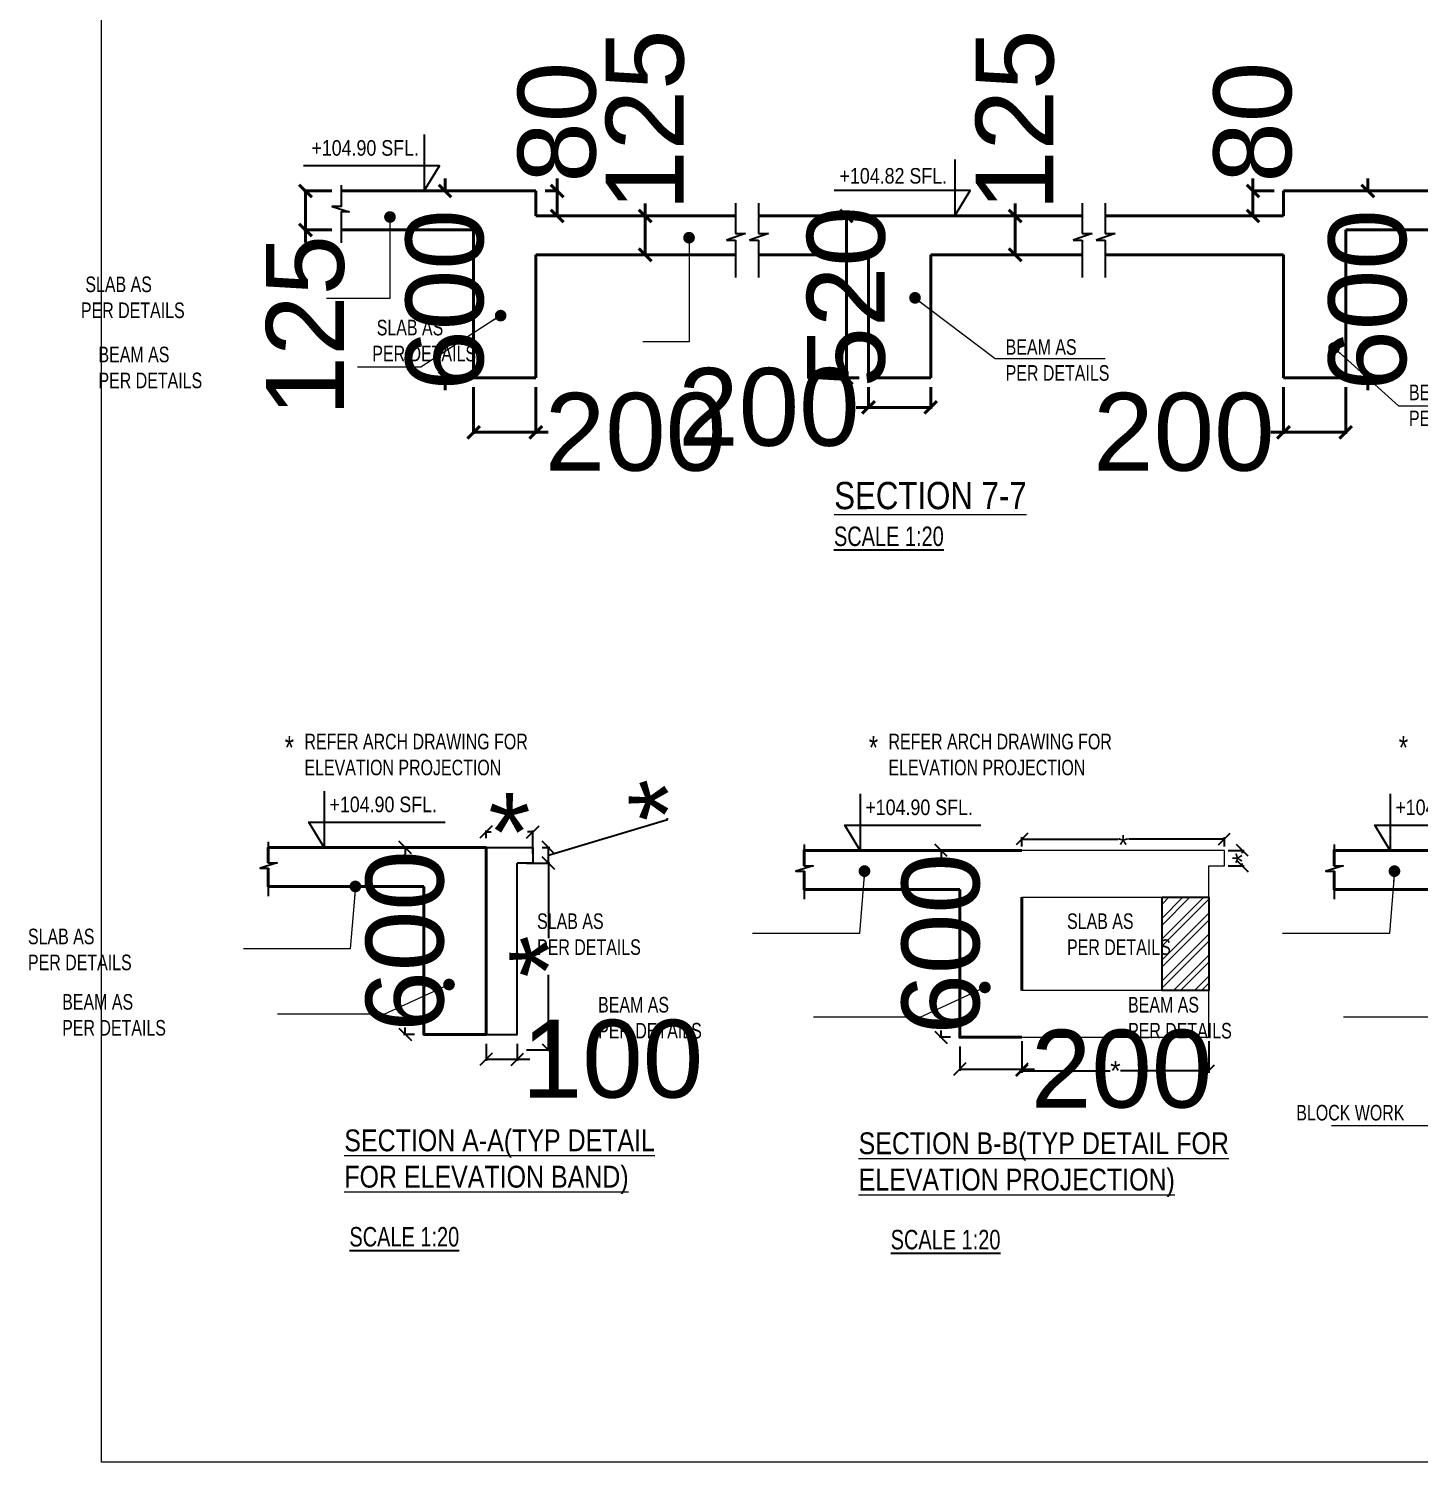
# Model space of a CAD drawing. Header units: millimetres. Extents: x 20 to 37377, y -2 to 80215.
# Drawn here: x 11518 to 15985, y 6772 to 11376 of the extents above; entities that cross this region are included whole.
import ezdxf

# ---------------------------------------------------------------- set-up
doc = ezdxf.new("R2010")
doc.units = ezdxf.units.MM
for name, color, linetype, lineweight in [('A-BOXING PROJECTION', 8, 'Continuous', 9), ('A-CONC-PATT', 253, 'Continuous', 0), ('S - COL', 5, 'Continuous', 40), ('S - DIM', 253, 'Continuous', 13), ('S - SEC CUT', 5, 'Continuous', 13), ('S - SEC CUT TXT', 1, 'Continuous', 13), ('STR-Stair', 1, 'Continuous', 13)]:
    doc.layers.add(name, color=color, linetype=linetype, lineweight=lineweight)
for name, color, linetype in [('BAND DETAILS', 2, 'Continuous'), ('HAT', 8, 'Continuous'), ('S - HATCH', 8, 'Continuous'), ('S - TXT-1', 6, 'Continuous'), ('TEMP', 8, 'Continuous'), ('TEXT', 7, 'Continuous')]:
    doc.layers.add(name, color=color, linetype=linetype)
doc.styles.add('SD', font='ARIALNB.TTF')
doc.styles.add('SED', font='ARIALN.TTF', dxfattribs={"height": 50})
doc.styles.add('SOBHA', font='arial.ttf')
doc.styles.add('sobha.sed', font='swisscl.ttf')
doc.dimstyles.new('S--20', dxfattribs={"dimscale": 20, "dimtxt": 12.5, "dimasz": 2, "dimexe": 0.25, "dimexo": 1.5, "dimgap": 0.1, "dimtad": 0, "dimdec": 0, "dimrnd": 0.0005, "dimzin": 0, "dimdsep": 46, "dimtxsty": 'SOBHA', "dimblk": 'OBLIQUE', "dimcen": 0.09, "dimclrd": 8, "dimclre": 8, "dimclrt": 4, "dimadec": 0, "dimazin": 0, "dimtfac": 1, "dimtdec": 0, "dimtofl": 0, "dimtmove": 0, "dimatfit": 3, "dimfxl": 0.18, "dimtolj": 1, "dimtzin": 0, "dimlwd": -1, "dimlwe": -1, "dimarcsym": 0})
doc.dimstyles.new('S-25', dxfattribs={"dimscale": 25, "dimtxt": 2.5, "dimasz": 1.5, "dimexe": 0.25, "dimexo": 0.5, "dimgap": 0.1, "dimtad": 0, "dimdec": 0, "dimrnd": 0.0005, "dimzin": 0, "dimdsep": 46, "dimtxsty": 'SOBHA', "dimblk": 'OBLIQUE', "dimcen": 0.09, "dimclrd": 8, "dimclre": 8, "dimclrt": 6, "dimadec": 0, "dimazin": 0, "dimtfac": 1, "dimtdec": 0, "dimtofl": 0, "dimtmove": 0, "dimatfit": 3, "dimfxl": 0.18, "dimtolj": 1, "dimtzin": 0, "dimlwd": -1, "dimlwe": -1, "dimarcsym": 0})

# ---------------------------------------------------------------- blocks, each defined once
blk = doc.blocks.new('_Oblique')
at = {"color": 0, "linetype": 'ByBlock', "lineweight": -2}
blk.add_line((-0.5, -0.5), (0.5, 0.5), dxfattribs=at)
blk = doc.blocks.new('*D292')
at = {"layer": 'Defpoints', "color": 0, "transparency": 16777216}
for p in [(15548.4, 10254.8), (15748.4, 10254.8), (15548.4, 10079.8)]:
    blk.add_point(p, dxfattribs=at)
at = {"layer": 'S - COL', "color": 8, "transparency": 16777216}
for p, q in [((15548.4, 10224.8), (15548.4, 10074.8)), ((15748.4, 10224.8), (15748.4, 10074.8)), ((15548.4, 10079.8), (15508.4, 10079.8)), ((15748.4, 10079.8), (15548.4, 10079.8))]:
    blk.add_line(p, q, dxfattribs=at)
at = {"layer": 'S - COL', "color": 8, "transparency": 16777216, "xscale": 40, "yscale": 40, "zscale": 40, "rotation": 180}
blk.add_blockref('_Oblique', (15548.4, 10079.8), dxfattribs=at)
at = {"layer": 'S - COL', "color": 8, "transparency": 16777216, "xscale": 40, "yscale": 40, "zscale": 40}
blk.add_blockref('_Oblique', (15748.4, 10079.8), dxfattribs=at)
at = {"layer": 'S - COL', "color": 4, "transparency": 16777216, "insert": (15228.5, 10079.8), "char_height": 250, "attachment_point": 5, "style": 'SOBHA'}
blk.add_mtext('\\A1;200', dxfattribs=at)
blk = doc.blocks.new('*D294')
at = {"layer": 'Defpoints', "color": 0, "transparency": 16777216}
for p in [(15748.4, 10854.8), (15748.4, 10254.8), (15819.4, 10254.8)]:
    blk.add_point(p, dxfattribs=at)
at = {"layer": 'S - COL', "color": 8, "transparency": 16777216}
for p, q in [((15819.4, 10854.8), (15819.4, 10894.8)), ((15778.4, 10854.8), (15824.4, 10854.8)), ((15778.4, 10254.8), (15824.4, 10254.8)), ((15819.4, 10254.8), (15819.4, 10214.8))]:
    blk.add_line(p, q, dxfattribs=at)
at = {"layer": 'S - COL', "color": 8, "transparency": 16777216, "xscale": 40, "yscale": 40, "zscale": 40}
for p, rotation in [((15819.4, 10854.8), 270), ((15819.4, 10254.8), 90)]:
    blk.add_blockref('_Oblique', p, dxfattribs=dict(at, rotation=rotation))
at = {"layer": 'S - COL', "color": 4, "transparency": 16777216, "insert": (15819.4, 10504.8), "char_height": 250, "attachment_point": 5, "rotation": 90, "style": 'SOBHA'}
blk.add_mtext('\\A1;600', dxfattribs=at)
blk = doc.blocks.new('*D295')
at = {"layer": 'Defpoints', "color": 0, "transparency": 16777216}
for p in [(12947.1, 10254.8), (13147.1, 10254.8), (13147.1, 10079.8)]:
    blk.add_point(p, dxfattribs=at)
at = {"layer": 'S - COL', "color": 8, "transparency": 16777216}
for p, q in [((12947.1, 10224.8), (12947.1, 10074.8)), ((13147.1, 10224.8), (13147.1, 10074.8)), ((12947.1, 10079.8), (13147.1, 10079.8)), ((13147.1, 10079.8), (13187.1, 10079.8))]:
    blk.add_line(p, q, dxfattribs=at)
at = {"layer": 'S - COL', "color": 8, "transparency": 16777216, "xscale": 40, "yscale": 40, "zscale": 40, "rotation": 180}
blk.add_blockref('_Oblique', (12947.1, 10079.8), dxfattribs=at)
at = {"layer": 'S - COL', "color": 8, "transparency": 16777216, "xscale": 40, "yscale": 40, "zscale": 40}
blk.add_blockref('_Oblique', (13147.1, 10079.8), dxfattribs=at)
at = {"layer": 'S - COL', "color": 4, "transparency": 16777216, "insert": (13467, 10079.8), "char_height": 250, "attachment_point": 5, "style": 'SOBHA'}
blk.add_mtext('\\A1;200', dxfattribs=at)
blk = doc.blocks.new('*D296')
at = {"layer": 'Defpoints', "color": 0, "transparency": 16777216}
for p in [(12521.4, 10854.8), (12407.1, 10729.8), (12521.4, 10729.8)]:
    blk.add_point(p, dxfattribs=at)
at = {"layer": 'S - COL', "color": 8, "transparency": 16777216}
for p, q in [((12491.4, 10854.8), (12402.1, 10854.8)), ((12407.1, 10854.8), (12407.1, 10729.8)), ((12491.4, 10729.8), (12402.1, 10729.8)), ((12407.1, 10729.8), (12407.1, 10689.8))]:
    blk.add_line(p, q, dxfattribs=at)
at = {"layer": 'S - COL', "color": 8, "transparency": 16777216, "xscale": 40, "yscale": 40, "zscale": 40}
for p, rotation in [((12407.1, 10854.8), 90), ((12407.1, 10729.8), 270)]:
    blk.add_blockref('_Oblique', p, dxfattribs=dict(at, rotation=rotation))
at = {"layer": 'S - COL', "color": 4, "transparency": 16777216, "insert": (12407.1, 10422.4), "char_height": 250, "attachment_point": 5, "rotation": 90, "style": 'SOBHA'}
blk.add_mtext('\\A1;125', dxfattribs=at)
blk = doc.blocks.new('*D297')
at = {"layer": 'Defpoints', "color": 0, "transparency": 16777216}
for p in [(13147.1, 10854.8), (13215.6, 10854.8), (13147.1, 10774.8)]:
    blk.add_point(p, dxfattribs=at)
at = {"layer": 'S - COL', "color": 8, "transparency": 16777216}
for p, q in [((13215.6, 10854.8), (13215.6, 10894.8)), ((13177.1, 10854.8), (13220.6, 10854.8)), ((13215.6, 10774.8), (13215.6, 10854.8)), ((13177.1, 10774.8), (13220.6, 10774.8))]:
    blk.add_line(p, q, dxfattribs=at)
at = {"layer": 'S - COL', "color": 8, "transparency": 16777216, "xscale": 40, "yscale": 40, "zscale": 40}
for p, rotation in [((13215.6, 10854.8), 90), ((13215.6, 10774.8), 270)]:
    blk.add_blockref('_Oblique', p, dxfattribs=dict(at, rotation=rotation))
at = {"layer": 'S - COL', "color": 4, "transparency": 16777216, "insert": (13215.6, 11075.6), "char_height": 250, "attachment_point": 5, "rotation": 90, "style": 'SOBHA'}
blk.add_mtext('\\A1;80', dxfattribs=at)
blk = doc.blocks.new('*D298')
at = {"layer": 'Defpoints', "color": 0, "transparency": 16777216}
for p in [(12925.6, 10854.8), (12855.3, 10254.8), (12947.1, 10254.8)]:
    blk.add_point(p, dxfattribs=at)
at = {"layer": 'S - COL', "color": 8, "transparency": 16777216}
for p, q in [((12855.3, 10854.8), (12855.3, 10894.8)), ((12895.6, 10854.8), (12850.3, 10854.8)), ((12917.1, 10254.8), (12850.3, 10254.8)), ((12855.3, 10254.8), (12855.3, 10214.8))]:
    blk.add_line(p, q, dxfattribs=at)
at = {"layer": 'S - COL', "color": 8, "transparency": 16777216, "xscale": 40, "yscale": 40, "zscale": 40}
for p, rotation in [((12855.3, 10854.8), 270), ((12855.3, 10254.8), 90)]:
    blk.add_blockref('_Oblique', p, dxfattribs=dict(at, rotation=rotation))
at = {"layer": 'S - COL', "color": 4, "transparency": 16777216, "insert": (12855.3, 10504.8), "char_height": 250, "attachment_point": 5, "rotation": 90, "style": 'SOBHA'}
blk.add_mtext('\\A1;600', dxfattribs=at)
blk = doc.blocks.new('*D299')
at = {"layer": 'Defpoints', "color": 0, "transparency": 16777216}
for p in [(14215.4, 10254.8), (14415.4, 10254.8), (14215.4, 10159.8)]:
    blk.add_point(p, dxfattribs=at)
at = {"layer": 'S - COL', "color": 8, "transparency": 16777216}
for p, q in [((14215.4, 10224.8), (14215.4, 10154.8)), ((14415.4, 10224.8), (14415.4, 10154.8)), ((14215.4, 10159.8), (14175.4, 10159.8)), ((14415.4, 10159.8), (14215.4, 10159.8))]:
    blk.add_line(p, q, dxfattribs=at)
at = {"layer": 'S - COL', "color": 8, "transparency": 16777216, "xscale": 40, "yscale": 40, "zscale": 40, "rotation": 180}
blk.add_blockref('_Oblique', (14215.4, 10159.8), dxfattribs=at)
at = {"layer": 'S - COL', "color": 8, "transparency": 16777216, "xscale": 40, "yscale": 40, "zscale": 40}
blk.add_blockref('_Oblique', (14415.4, 10159.8), dxfattribs=at)
at = {"layer": 'S - COL', "color": 4, "transparency": 16777216, "insert": (13895.5, 10159.8), "char_height": 250, "attachment_point": 5, "style": 'SOBHA'}
blk.add_mtext('\\A1;200', dxfattribs=at)
blk = doc.blocks.new('*D300')
at = {"layer": 'Defpoints', "color": 0, "transparency": 16777216}
for p in [(14215.4, 10774.8), (14144.4, 10254.8), (14215.4, 10254.8)]:
    blk.add_point(p, dxfattribs=at)
at = {"layer": 'S - COL', "color": 8, "transparency": 16777216}
for p, q in [((14185.4, 10774.8), (14139.4, 10774.8)), ((14144.4, 10774.8), (14144.4, 10254.8)), ((14185.4, 10254.8), (14139.4, 10254.8))]:
    blk.add_line(p, q, dxfattribs=at)
at = {"layer": 'S - COL', "color": 8, "transparency": 16777216, "xscale": 40, "yscale": 40, "zscale": 40}
for p, rotation in [((14144.4, 10774.8), 90), ((14144.4, 10254.8), 270)]:
    blk.add_blockref('_Oblique', p, dxfattribs=dict(at, rotation=rotation))
at = {"layer": 'S - COL', "color": 4, "transparency": 16777216, "insert": (14144.4, 10514.8), "char_height": 250, "attachment_point": 5, "rotation": 90, "style": 'SOBHA'}
blk.add_mtext('\\A1;520', dxfattribs=at)
blk = doc.blocks.new('*D301')
at = {"layer": 'Defpoints', "color": 0, "transparency": 16777216}
for p in [(15450.5, 10854.8), (15548.4, 10854.8, -0.2), (15548.4, 10774.8, -0.2)]:
    blk.add_point(p, dxfattribs=at)
at = {"layer": 'S - COL', "color": 8, "transparency": 16777216}
for p, q in [((15450.5, 10854.8), (15450.5, 10894.8)), ((15518.4, 10854.8), (15445.5, 10854.8)), ((15450.5, 10774.8), (15450.5, 10854.8)), ((15518.4, 10774.8), (15445.5, 10774.8))]:
    blk.add_line(p, q, dxfattribs=at)
at = {"layer": 'S - COL', "color": 8, "transparency": 16777216, "xscale": 40, "yscale": 40, "zscale": 40}
for p, rotation in [((15450.5, 10854.8), 90), ((15450.5, 10774.8), 270)]:
    blk.add_blockref('_Oblique', p, dxfattribs=dict(at, rotation=rotation))
at = {"layer": 'S - COL', "color": 4, "transparency": 16777216, "insert": (15450.5, 11075.6), "char_height": 250, "attachment_point": 5, "rotation": 90, "style": 'SOBHA'}
blk.add_mtext('\\A1;80', dxfattribs=at)
blk = doc.blocks.new('*D302')
at = {"layer": 'Defpoints', "color": 0, "transparency": 16777216}
for p in [(14658.7, 10774.8, -0.2), (14686.5, 10774.8), (14658.6, 10649.8, -0.2)]:
    blk.add_point(p, dxfattribs=at)
at = {"layer": 'S - COL', "color": 8, "transparency": 16777216}
for p, q in [((14686.5, 10774.8), (14686.5, 10814.8)), ((14686.5, 10649.8), (14686.5, 10774.8)), ((14688.7, 10774.8), (14691.5, 10774.8)), ((14688.6, 10649.8), (14691.5, 10649.8))]:
    blk.add_line(p, q, dxfattribs=at)
at = {"layer": 'S - COL', "color": 8, "transparency": 16777216, "xscale": 40, "yscale": 40, "zscale": 40}
for p, rotation in [((14686.5, 10774.8), 90), ((14686.5, 10649.8), 270)]:
    blk.add_blockref('_Oblique', p, dxfattribs=dict(at, rotation=rotation))
at = {"layer": 'S - COL', "color": 4, "transparency": 16777216, "insert": (14686.5, 11082.1), "char_height": 250, "attachment_point": 5, "rotation": 90, "style": 'SOBHA'}
blk.add_mtext('\\A1;125', dxfattribs=at)
blk = doc.blocks.new('*D303')
at = {"layer": 'Defpoints', "color": 0, "transparency": 16777216}
for p in [(13470.5, 10774.8, -0.2), (13498.3, 10774.8), (13470.5, 10649.8, -0.2)]:
    blk.add_point(p, dxfattribs=at)
at = {"layer": 'S - COL', "color": 8, "transparency": 16777216}
for p, q in [((13498.3, 10774.8), (13498.3, 10814.8)), ((13498.3, 10649.8), (13498.3, 10774.8)), ((13500.5, 10774.8), (13503.3, 10774.8)), ((13500.5, 10649.8), (13503.3, 10649.8))]:
    blk.add_line(p, q, dxfattribs=at)
at = {"layer": 'S - COL', "color": 8, "transparency": 16777216, "xscale": 40, "yscale": 40, "zscale": 40}
for p, rotation in [((13498.3, 10774.8), 90), ((13498.3, 10649.8), 270)]:
    blk.add_blockref('_Oblique', p, dxfattribs=dict(at, rotation=rotation))
at = {"layer": 'S - COL', "color": 4, "transparency": 16777216, "insert": (13498.3, 11082.1), "char_height": 250, "attachment_point": 5, "rotation": 90, "style": 'SOBHA'}
blk.add_mtext('\\A1;125', dxfattribs=at)
blk = doc.blocks.new('*D396')
at = {"layer": 'BAND DETAILS', "color": 8, "transparency": 16777216}
for p, q in [((14478.6, 8737.1), (14443.6, 8737.1)), ((14448.6, 8737.1), (14448.6, 8715.6)), ((14448.6, 8137.1), (14448.6, 8158.7)), ((14478.6, 8137.1), (14443.6, 8137.1))]:
    blk.add_line(p, q, dxfattribs=at)
at = {"layer": 'Defpoints', "color": 0, "linetype": 'ByBlock', "transparency": 16777216}
for p in [(14448.6, 8737.1), (14508.6, 8737.1), (14508.6, 8137.1)]:
    blk.add_point(p, dxfattribs=at)
at = {"layer": 'BAND DETAILS', "color": 8, "linetype": 'ByBlock', "transparency": 16777216, "xscale": 40, "yscale": 40, "zscale": 40}
for p, rotation in [((14448.6, 8737.1), 90), ((14448.6, 8137.1), 270)]:
    blk.add_blockref('_Oblique', p, dxfattribs=dict(at, rotation=rotation))
at = {"layer": 'BAND DETAILS', "color": 4, "linetype": 'ByBlock', "transparency": 16777216, "insert": (14448.6, 8437.1), "char_height": 250, "attachment_point": 5, "rotation": 90, "style": 'SOBHA'}
blk.add_mtext('\\A1;600', dxfattribs=at)
blk = doc.blocks.new('*D397')
at = {"layer": 'BAND DETAILS', "color": 8, "transparency": 16777216}
for p, q in [((12987.2, 8116.4), (12987.2, 8061.4)), ((13087.2, 8116.4), (13087.2, 8061.4)), ((12987.2, 8066.4), (13087.2, 8066.4)), ((13087.2, 8066.4), (13127.2, 8066.4))]:
    blk.add_line(p, q, dxfattribs=at)
at = {"layer": 'Defpoints', "color": 0, "linetype": 'ByBlock', "transparency": 16777216}
for p in [(12987.2, 8146.4), (13087.2, 8146.4), (13087.2, 8066.4)]:
    blk.add_point(p, dxfattribs=at)
at = {"layer": 'BAND DETAILS', "color": 8, "linetype": 'ByBlock', "transparency": 16777216, "xscale": 40, "yscale": 40, "zscale": 40, "rotation": 180}
blk.add_blockref('_Oblique', (12987.2, 8066.4), dxfattribs=at)
at = {"layer": 'BAND DETAILS', "color": 8, "linetype": 'ByBlock', "transparency": 16777216, "xscale": 40, "yscale": 40, "zscale": 40}
blk.add_blockref('_Oblique', (13087.2, 8066.4), dxfattribs=at)
at = {"layer": 'BAND DETAILS', "color": 4, "linetype": 'ByBlock', "transparency": 16777216, "insert": (13393.2, 8066.4), "char_height": 250, "attachment_point": 5, "style": 'SOBHA'}
blk.add_mtext('\\A1;100', dxfattribs=at)
blk = doc.blocks.new('*D398')
at = {"layer": 'BAND DETAILS', "color": 8, "transparency": 16777216}
for p, q in [((13117.2, 8696.4), (13192.2, 8696.4)), ((13187.2, 8696.4), (13187.2, 8454.8)), ((13187.2, 8096.4), (13187.2, 8338)), ((13117.2, 8096.4), (13192.2, 8096.4))]:
    blk.add_line(p, q, dxfattribs=at)
at = {"layer": 'Defpoints', "color": 0, "linetype": 'ByBlock', "transparency": 16777216}
for p in [(13087.2, 8696.4), (13187.2, 8696.4), (13087.2, 8096.4)]:
    blk.add_point(p, dxfattribs=at)
at = {"layer": 'BAND DETAILS', "color": 8, "linetype": 'ByBlock', "transparency": 16777216, "xscale": 40, "yscale": 40, "zscale": 40}
for p, rotation in [((13187.2, 8696.4), 90), ((13187.2, 8096.4), 270)]:
    blk.add_blockref('_Oblique', p, dxfattribs=dict(at, rotation=rotation))
at = {"layer": 'BAND DETAILS', "color": 4, "linetype": 'ByBlock', "transparency": 16777216, "insert": (13187.2, 8396.4), "char_height": 250, "attachment_point": 5, "rotation": 90, "style": 'SOBHA'}
blk.add_mtext('\\A1;*', dxfattribs=at)
blk = doc.blocks.new('*D399')
at = {"layer": 'BAND DETAILS', "color": 8, "transparency": 16777216}
for p, q in [((12987.2, 8776.4), (12987.2, 8801.4)), ((12987.2, 8796.4), (13003.9, 8796.4)), ((13137.2, 8796.4), (13120.6, 8796.4)), ((13137.2, 8726.4), (13137.2, 8801.4))]:
    blk.add_line(p, q, dxfattribs=at)
at = {"layer": 'Defpoints', "color": 0, "linetype": 'ByBlock', "transparency": 16777216}
for p in [(12987.2, 8796.4), (12987.2, 8746.4), (13137.2, 8696.4)]:
    blk.add_point(p, dxfattribs=at)
at = {"layer": 'BAND DETAILS', "color": 8, "linetype": 'ByBlock', "transparency": 16777216, "xscale": 40, "yscale": 40, "zscale": 40, "rotation": 180}
blk.add_blockref('_Oblique', (12987.2, 8796.4), dxfattribs=at)
at = {"layer": 'BAND DETAILS', "color": 8, "linetype": 'ByBlock', "transparency": 16777216, "xscale": 40, "yscale": 40, "zscale": 40}
blk.add_blockref('_Oblique', (13137.2, 8796.4), dxfattribs=at)
at = {"layer": 'BAND DETAILS', "color": 4, "linetype": 'ByBlock', "transparency": 16777216, "insert": (13062.2, 8796.4), "char_height": 250, "attachment_point": 5, "style": 'SOBHA'}
blk.add_mtext('\\A1;*', dxfattribs=at)
blk = doc.blocks.new('*D400')
at = {"layer": 'BAND DETAILS', "color": 8, "transparency": 16777216}
for p, q in [((12757.2, 8746.4), (12722.2, 8746.4)), ((12727.2, 8746.4), (12727.2, 8724.8)), ((12727.2, 8146.4), (12727.2, 8168)), ((12757.2, 8146.4), (12722.2, 8146.4))]:
    blk.add_line(p, q, dxfattribs=at)
at = {"layer": 'Defpoints', "color": 0, "linetype": 'ByBlock', "transparency": 16777216}
for p in [(12727.2, 8746.4), (12787.2, 8746.4), (12787.2, 8146.4)]:
    blk.add_point(p, dxfattribs=at)
at = {"layer": 'BAND DETAILS', "color": 8, "linetype": 'ByBlock', "transparency": 16777216, "xscale": 40, "yscale": 40, "zscale": 40}
for p, rotation in [((12727.2, 8746.4), 90), ((12727.2, 8146.4), 270)]:
    blk.add_blockref('_Oblique', p, dxfattribs=dict(at, rotation=rotation))
at = {"layer": 'BAND DETAILS', "color": 4, "linetype": 'ByBlock', "transparency": 16777216, "insert": (12727.2, 8446.4), "char_height": 250, "attachment_point": 5, "rotation": 90, "style": 'SOBHA'}
blk.add_mtext('\\A1;600', dxfattribs=at)
blk = doc.blocks.new('*D401')
at = {"layer": 'BAND DETAILS', "color": 8, "transparency": 16777216}
for p, q in [((13570.2, 8836.3), (13570.2, 8840.3)), ((13187.2, 8721.4), (13570.2, 8836.3)), ((13167.2, 8746.4), (13192.2, 8746.4)), ((13187.2, 8696.4), (13187.2, 8746.4)), ((13117.2, 8696.4), (13192.2, 8696.4))]:
    blk.add_line(p, q, dxfattribs=at)
at = {"layer": 'Defpoints', "color": 0, "linetype": 'ByBlock', "transparency": 16777216}
for p in [(13137.2, 8746.4, -0.4), (13187.2, 8746.4), (13087.2, 8696.4, -0.4)]:
    blk.add_point(p, dxfattribs=at)
at = {"layer": 'BAND DETAILS', "color": 8, "linetype": 'ByBlock', "transparency": 16777216, "xscale": 40, "yscale": 40, "zscale": 40}
for p, rotation in [((13187.2, 8746.4), 90), ((13187.2, 8696.4), 270)]:
    blk.add_blockref('_Oblique', p, dxfattribs=dict(at, rotation=rotation))
at = {"layer": 'BAND DETAILS', "color": 4, "linetype": 'ByBlock', "transparency": 16777216, "insert": (13570.2, 8898.7), "char_height": 250, "attachment_point": 5, "rotation": 90, "style": 'SOBHA'}
blk.add_mtext('\\A1;*', dxfattribs=at)
blk = doc.blocks.new('*D402')
at = {"layer": 'BAND DETAILS', "color": 8, "transparency": 16777216}
for p, q in [((14708.6, 8749.6), (14708.6, 8779.6)), ((14708.6, 8773.3), (15017, 8773.3)), ((15358.6, 8773.3), (15050.2, 8773.3)), ((15358.6, 8749.6), (15358.6, 8779.6))]:
    blk.add_line(p, q, dxfattribs=at)
at = {"layer": 'Defpoints', "color": 0, "linetype": 'ByBlock', "transparency": 16777216}
for p in [(14708.6, 8773.3), (14708.6, 8737.1), (15358.6, 8737.1)]:
    blk.add_point(p, dxfattribs=at)
at = {"layer": 'BAND DETAILS', "color": 8, "linetype": 'ByBlock', "transparency": 16777216, "xscale": 37.5, "yscale": 37.5, "zscale": 37.5, "rotation": 180}
blk.add_blockref('_Oblique', (14708.6, 8773.3), dxfattribs=at)
at = {"layer": 'BAND DETAILS', "color": 8, "linetype": 'ByBlock', "transparency": 16777216, "xscale": 37.5, "yscale": 37.5, "zscale": 37.5}
blk.add_blockref('_Oblique', (15358.6, 8773.3), dxfattribs=at)
at = {"layer": 'BAND DETAILS', "color": 6, "linetype": 'ByBlock', "transparency": 16777216, "insert": (15033.6, 8754.9), "char_height": 62.5, "attachment_point": 5, "style": 'SOBHA'}
blk.add_mtext('\\A1;*', dxfattribs=at)
blk = doc.blocks.new('*D403')
at = {"layer": 'BAND DETAILS', "color": 8, "transparency": 16777216}
for p, q in [((14508.6, 8107.1), (14508.6, 8029.5)), ((14708.6, 8107.1), (14708.6, 8029.5)), ((14508.6, 8034.5), (14708.6, 8034.5)), ((14708.6, 8034.5), (14748.6, 8034.5))]:
    blk.add_line(p, q, dxfattribs=at)
at = {"layer": 'Defpoints', "color": 0, "linetype": 'ByBlock', "transparency": 16777216}
for p in [(14508.6, 8137.1), (14708.6, 8137.1), (14708.6, 8034.5)]:
    blk.add_point(p, dxfattribs=at)
at = {"layer": 'BAND DETAILS', "color": 8, "linetype": 'ByBlock', "transparency": 16777216, "xscale": 40, "yscale": 40, "zscale": 40, "rotation": 180}
blk.add_blockref('_Oblique', (14508.6, 8034.5), dxfattribs=at)
at = {"layer": 'BAND DETAILS', "color": 8, "linetype": 'ByBlock', "transparency": 16777216, "xscale": 40, "yscale": 40, "zscale": 40}
blk.add_blockref('_Oblique', (14708.6, 8034.5), dxfattribs=at)
at = {"layer": 'BAND DETAILS', "color": 4, "linetype": 'ByBlock', "transparency": 16777216, "insert": (15028.5, 8034.5), "char_height": 250, "attachment_point": 5, "style": 'SOBHA'}
blk.add_mtext('\\A1;200', dxfattribs=at)
blk = doc.blocks.new('*D404')
at = {"layer": 'BAND DETAILS', "color": 8, "transparency": 16777216}
for p, q in [((14708.6, 8124.6), (14708.6, 8023.3)), ((15308.6, 8124.6), (15308.6, 8023.3)), ((14708.6, 8029.5), (14992, 8029.5)), ((15308.6, 8029.5), (15025.2, 8029.5))]:
    blk.add_line(p, q, dxfattribs=at)
at = {"layer": 'Defpoints', "color": 0, "linetype": 'ByBlock', "transparency": 16777216}
for p in [(14708.6, 8137.1), (15308.6, 8137.1), (15308.6, 8029.5)]:
    blk.add_point(p, dxfattribs=at)
at = {"layer": 'BAND DETAILS', "color": 8, "linetype": 'ByBlock', "transparency": 16777216, "xscale": 37.5, "yscale": 37.5, "zscale": 37.5, "rotation": 180}
blk.add_blockref('_Oblique', (14708.6, 8029.5), dxfattribs=at)
at = {"layer": 'BAND DETAILS', "color": 8, "linetype": 'ByBlock', "transparency": 16777216, "xscale": 37.5, "yscale": 37.5, "zscale": 37.5}
blk.add_blockref('_Oblique', (15308.6, 8029.5), dxfattribs=at)
at = {"layer": 'BAND DETAILS', "color": 6, "linetype": 'ByBlock', "transparency": 16777216, "insert": (15008.6, 8029.5), "char_height": 62.5, "attachment_point": 5, "style": 'SOBHA'}
blk.add_mtext('\\A1;*', dxfattribs=at)
blk = doc.blocks.new('*D405')
at = {"layer": 'BAND DETAILS', "color": 8, "transparency": 16777216}
for p, q in [((15371.1, 8737.1), (15422.1, 8737.1)), ((15415.9, 8737.1), (15415.9, 8728.7)), ((15371.1, 8687.1), (15422.1, 8687.1)), ((15415.9, 8687.1), (15415.9, 8695.5))]:
    blk.add_line(p, q, dxfattribs=at)
at = {"layer": 'Defpoints', "color": 0, "linetype": 'ByBlock', "transparency": 16777216}
for p in [(15358.6, 8737.1), (15415.9, 8737.1), (15358.6, 8687.1)]:
    blk.add_point(p, dxfattribs=at)
at = {"layer": 'BAND DETAILS', "color": 8, "linetype": 'ByBlock', "transparency": 16777216, "xscale": 37.5, "yscale": 37.5, "zscale": 37.5}
for p, rotation in [((15415.9, 8737.1), 90), ((15415.9, 8687.1), 270)]:
    blk.add_blockref('_Oblique', p, dxfattribs=dict(at, rotation=rotation))
at = {"layer": 'BAND DETAILS', "color": 6, "linetype": 'ByBlock', "transparency": 16777216, "insert": (15415.9, 8712.1), "char_height": 62.5, "attachment_point": 5, "rotation": 90, "style": 'SOBHA'}
blk.add_mtext('\\A1;*', dxfattribs=at)

msp = doc.modelspace()

# ---------------------------------------------------------------- hatches: boundary and pattern name
at = {"layer": 'A-CONC-PATT', "linetype": 'ByBlock'}
h = msp.add_hatch(dxfattribs=at)
h.set_pattern_fill('ANSI32', color=8, scale=5)
h.set_pattern_definition([(45, (26796.636, 2234487.136), (-33.6759605, 33.6759605), []), (45, (26819.087, 2234487.136), (-33.6759605, 33.6759605), [])])
h.paths.add_polyline_path([(15158.6, 8586.9), (15308.6, 8586.9), (15308.6, 8287.1), (15158.6, 8287.1)])

# ---------------------------------------------------------------- linework, layer by layer
at = {"layer": 'A-BOXING PROJECTION', "color": 2}
msp.add_lwpolyline([(14708.6, 8137.1), (15308.6, 8137.1), (15308.6, 8287.1), (14708.6, 8287.1), (14708.6, 8586.9), (15308.6, 8586.9), (15308.6, 8687.1), (15358.6, 8687.1), (15358.6, 8737.1), (14708.6, 8737.1)], dxfattribs=at)
at = {"layer": 'BAND DETAILS', "linetype": 'ByBlock', "elevation": -0.4}
for points in [[(12987.2, 8696.4), (12987.2, 8746.4), (13137.2, 8746.4), (13137.2, 8696.4), (13087.2, 8696.4)], [(12987.2, 8696.4), (12987.2, 8146.4), (13087.2, 8146.4), (13087.2, 8696.4)]]:
    msp.add_lwpolyline(points, dxfattribs=at)
at = {"layer": 'BAND DETAILS', "color": 7, "linetype": 'ByBlock'}
msp.add_lwpolyline([(15158.6, 8586.9), (15308.6, 8586.9), (15308.6, 8287.1), (15158.6, 8287.1), (15158.6, 8586.9)], close=True, dxfattribs=at)
at = {"layer": 'HAT'}
for p, q in [((13788.4, 10815.5, 0.1), (13788.4, 10717.9, 0.1)), ((13862.5, 10815.5, 0.1), (13862.5, 10717.9, 0.1)), ((14902, 10815.5), (14902, 10717.9)), ((14976, 10815.5), (14976, 10717.9)), ((13820.3, 10717.9, 0.1), (13759.8, 10697.2, 0.1)), ((13759.8, 10697.2, 0.1), (13788.4, 10697.2, 0.1)), ((13788.4, 10717.9, 0.1), (13820.3, 10717.9, 0.1)), ((13788.4, 10697.2, 0.1), (13788.4, 10576.8, 0.1)), ((13894.4, 10717.9, 0.1), (13833.8, 10697.2, 0.1)), ((13833.8, 10697.2, 0.1), (13862.5, 10697.2, 0.1)), ((13862.5, 10697.2, 0.1), (13862.4, 10576.8, 0.1)), ((13862.5, 10717.9, 0.1), (13894.4, 10717.9, 0.1)), ((14933.8, 10717.9), (14873.3, 10697.2)), ((14873.3, 10697.2), (14902, 10697.2)), ((14902, 10697.2), (14901.9, 10576.8)), ((14902, 10717.9), (14933.8, 10717.9)), ((15007.9, 10717.9), (14947.3, 10697.2)), ((14947.3, 10697.2), (14976, 10697.2)), ((14976, 10697.2), (14975.9, 10576.8)), ((14976, 10717.9), (15007.9, 10717.9))]:
    msp.add_line(p, q, dxfattribs=at)
at = {"layer": 'S - COL', "linetype": 'ByBlock'}
for p, q in [((12947.1, 10854.8, 0.2), (12521.4, 10854.8, 0.2)), ((13147.1, 10854.8, 0.2), (12947.1, 10854.8, 0.2)), ((15548.4, 10854.8), (15748.4, 10854.8)), ((15748.4, 10854.8), (16284.1, 10854.8)), ((13788.4, 10774.8, 0.1), (13147.1, 10774.8, 0.2)), ((14215.4, 10774.8), (13862.5, 10774.8, 0.1)), ((14215.4, 10774.8), (14415.4, 10774.8)), ((14415.4, 10774.8), (14902, 10774.8)), ((14976, 10774.8), (15548.4, 10774.8)), ((13147.1, 10254.8, 0.2), (12947.1, 10254.8, 0.2)), ((14215.4, 10254.8), (14415.4, 10254.8)), ((15548.4, 10254.8), (15748.4, 10254.8))]:
    msp.add_line(p, q, dxfattribs=at)
at = {"layer": 'S - COL'}
for p, q in [((13147.1, 10854.8, 0.2), (13147.1, 10774.8, 0.2)), ((15548.4, 10854.8), (15548.4, 10774.8)), ((12521.4, 10729.8, 0.2), (12947.1, 10729.8, 0.2)), ((12947.1, 10729.8, 0.2), (12947.1, 10254.8, 0.2)), ((15748.4, 10729.8), (15748.4, 10254.8)), ((16284.1, 10729.8), (15748.4, 10729.8)), ((13147.1, 10649.8, 0.2), (13147.1, 10254.8, 0.2)), ((13147.1, 10649.8, 0.2), (13788.4, 10649.8, 0.1)), ((13862.4, 10649.8, 0.1), (14215.4, 10649.8)), ((14215.4, 10649.8), (14215.4, 10254.8)), ((14901.9, 10649.8), (14415.4, 10649.8)), ((14415.4, 10649.8), (14415.4, 10254.8)), ((15548.4, 10649.8), (14976, 10649.8)), ((15548.4, 10649.8), (15548.4, 10254.8))]:
    msp.add_line(p, q, dxfattribs=at)
at = {"layer": 'S - COL', "elevation": -0.4}
for points in [[(12787.2, 8746.4), (12287.2, 8746.4), (12287.2, 8696.9)], [(12787.2, 8621.4), (12787.2, 8146.4), (12987.2, 8146.4), (12987.2, 8746.4), (12787.2, 8746.4)], [(12287.2, 8679.6), (12287.2, 8621.4), (12787.2, 8621.4)]]:
    msp.add_lwpolyline(points, dxfattribs=at)
at = {"layer": 'S - COL'}
for points in [[(14508.6, 8737.1), (14008.6, 8737.1), (14008.6, 8687.6)], [(14708.6, 8737.1), (14508.6, 8737.1)], [(16210.9, 8737.1), (15710.9, 8737.1), (15710.9, 8687.6)], [(14008.6, 8670.3), (14008.6, 8612.1), (14508.6, 8612.1)], [(15710.9, 8670.3), (15710.9, 8612.1), (16210.9, 8612.1)], [(14508.6, 8612.1), (14508.6, 8137.1), (14708.6, 8137.1)], [(14708.6, 8287.1), (14708.6, 8586.9)]]:
    msp.add_lwpolyline(points, dxfattribs=at)
at = {"layer": 'S - HATCH'}
for points, elevation in [([(12521.4, 10873.2), (12521.4, 10805.2), (12492.5, 10805.2), (12547.7, 10787.9), (12521.4, 10787.9), (12521.4, 10688.6)], 0.2), ([(12287.2, 8764.9), (12287.2, 8696.9), (12316.2, 8696.9), (12261, 8679.6), (12287.2, 8679.6), (12287.2, 8590.3)], -0.4)]:
    msp.add_lwpolyline(points, dxfattribs=dict(at, elevation=elevation))
for points in [[(14008.6, 8755.6), (14008.6, 8687.6), (14037.5, 8687.6), (13982.4, 8670.3), (14008.6, 8670.3), (14008.6, 8581)], [(15710.9, 8755.6), (15710.9, 8687.6), (15739.9, 8687.6), (15684.7, 8670.3), (15710.9, 8670.3), (15710.9, 8581)]]:
    msp.add_lwpolyline(points, dxfattribs=at)
at = {"layer": 'STR-Stair', "linetype": 'ByBlock'}
msp.add_lwpolyline([(11751.9, 15637.3), (21082.6, 15637.3), (21082.6, 6772), (11751.9, 6772)], close=True, dxfattribs=at)
at = {"layer": 'TEMP'}
for points, elevation in [([(12788.3, 11036), (12788.3, 10854.8), (12837.3, 10936), (12400.2, 10936)], 0.2), ([(12467.2, 8927.6), (12467.2, 8746.4), (12418.2, 8827.6), (12855.3, 8827.6)], -0.4)]:
    msp.add_lwpolyline(points, dxfattribs=dict(at, elevation=elevation))
for points in [[(14493.3, 10956), (14493.3, 10774.8), (14542.3, 10856), (14105.2, 10856)], [(14188.6, 8918.4), (14188.6, 8737.1), (14139.6, 8818.3), (14576.7, 8818.3)], [(15890.9, 8918.4), (15890.9, 8737.1), (15841.9, 8818.3), (16279, 8818.3)]]:
    msp.add_lwpolyline(points, dxfattribs=at)

# ---------------------------------------------------------------- texts
at = {"layer": 'S - SEC CUT', "color": 4, "char_height": 50, "width": 408.126, "style": 'SED'}
for s, insert, attachment_point in [('+104.90 SFL.', (12771.5, 11018.2, 0.2), 3), ('+104.82 SFL.', (14468, 10928.5), 3), ('+104.90 SFL.', (12484.1, 8909.8, -0.4), 1), ('+104.90 SFL.', (14205.4, 8900.6), 1), ('+104.90 SFL.', (15907.8, 8900.6), 1)]:
    msp.add_mtext(s, dxfattribs=dict(at, insert=insert, attachment_point=attachment_point))
at = {"layer": 'S - SEC CUT TXT', "color": 1, "linetype": 'ByBlock', "attachment_point": 1, "rotation": 0.0107}
for s, insert, char_height, width, style in [('{\\fArial Narrow|b0|i0|c0|p34;\\LSECTION 7-7}', (14105.4, 9920.5, 0.2), 87.5, 1177.794, 'SD'), ('\\pxql;{\\LSECTION A-A(TYP DETAIL FOR ELEVATION BAND)}', (12531.8, 7840.9), 70, 1138.401, 'SED'), ('\\pxql;{\\LSECTION B-B(TYP DETAIL FOR ELEVATION PROJECTION)}', (14183.8, 7831.6, 0.4), 70, 1228.416, 'SED')]:
    msp.add_mtext(s, dxfattribs=dict(at, insert=insert, char_height=char_height, width=width, style=style))
at = {"layer": 'S - TXT-1', "style": 'sobha.sed'}
for s, insert, char_height, width, attachment_point in [('\\pxqj; SLAB AS\\PPER DETAILS', (12657.6, 10446.1, 0.2), 50, 971.801, 9), ('\\pxqj; SLAB AS\\PPER DETAILS', (13623.5, 10307.1, 0.2), 50, 1001.801, 9), ('\\pxqj;BEAM AS\\PPER DETAILS', (14656.1, 10244.8), 50, 1001.801, 7), ('\\pxqj;BEAM AS\\PPER DETAILS', (12743.9, 10220.7, 0.2), 50, 1001.801, 9), ('\\pxqj;BEAM AS\\PPER DETAILS', (15951.6, 10098.9), 50, 1001.801, 7), ('\\pxql;*', (12402.4, 9029.8, -0.4), 75, 62.077, 9), ('\\pxql;\\PREFER ARCH DRAWING FOR ELEVATION PROJECTION', (13405.5, 8977.7, -0.4), 50, 1001.801, 9), ('\\pxql;*', (14278.5, 9029.8, -0.4), 75, 62.077, 9), ('\\pxql;\\PREFER ARCH DRAWING FOR ELEVATION PROJECTION', (15281.6, 8977.7, -0.4), 50, 1001.801, 9), ('\\pxql;*', (15980.9, 9029.8, -0.4), 75, 62.077, 9), ('\\pxqj;SLAB AS\\PPER DETAILS', (14152.8, 8400.8, 0.4), 50, 1001.801, 9), ('\\pxqj;SLAB AS\\PPER DETAILS', (15855.1, 8400.8, 0.4), 50, 1001.801, 9), ('\\pxqj;SLAB AS\\PPER DETAILS', (12517.4, 8351.7), 50, 1001.801, 9), ('\\pxqj;BEAM AS\\PPER DETAILS', (12627.4, 8141.7), 50, 1001.801, 9), ('\\pxqj;BEAM AS\\PPER DETAILS', (14348.7, 8132.5, 0.4), 50, 1001.801, 9), ('\\pxqj;BEAM AS\\PPER DETAILS', (16051.1, 8132.5, 0.4), 50, 1001.801, 9), ('\\pxqj;BLOCK WORK', (16051.1, 7869.2, 0.4), 50, 461.448, 9)]:
    msp.add_mtext(s, dxfattribs=dict(at, insert=insert, char_height=char_height, width=width, attachment_point=attachment_point))
at = {"layer": 'TEXT', "char_height": 62.5, "attachment_point": 9, "style": 'sobha.sed'}
for insert, width in [((14486, 9713.8, 0.2), 381.306), ((12980.2, 7464.3), 431.996), ((14718.8, 7455.1, 0.4), 431.996)]:
    msp.add_mtext('\\pxql;{\\LSCALE 1:20}', dxfattribs=dict(at, insert=insert, width=width))

# ---------------------------------------------------------------- dimensions: what is measured, and where the dimension line sits
at = {"layer": 'BAND DETAILS', "linetype": 'ByBlock'}
for base, p1, p2, dimstyle, override, picture, middle in [((13187.2, 8746.4), (13087.2, 8696.4, -0.4), (13137.2, 8746.4, -0.4), 'S--20', {"dimtmove": 1}, '*D401', (13570.2, 8842.3)), ((15415.9, 8737.1), (15358.6, 8687.1), (15358.6, 8737.1), 'S-25', {"dimtmove": 2}, '*D405', (15415.9, 8712.1))]:
    dim = msp.add_linear_dim(base=base, p1=p1, p2=p2, angle=90, text='*', dimstyle=dimstyle, override=override, dxfattribs=at)
    dim.commit()
    dim.dimension.update_dxf_attribs({"geometry": picture, "text_midpoint": middle})
dim = msp.add_linear_dim(base=(12987.2, 8796.4, -0.4), p1=(13137.2, 8696.4, -0.4), p2=(12987.2, 8746.4, -0.4), text='*', dimstyle='S--20', dxfattribs=at)
dim.commit()
dim.dimension.update_dxf_attribs({"geometry": '*D399', "text_midpoint": (13062.2, 8796.4, -0.4)})
dim = msp.add_linear_dim(base=(14708.6, 8773.3), p1=(15358.6, 8737.1), p2=(14708.6, 8737.1), text='*', dimstyle='S-25', override={"dimtmove": 2}, dxfattribs=at)
dim.commit()
dim.dimension.update_dxf_attribs({"geometry": '*D402', "text_midpoint": (15033.6, 8754.9), "dimtype": 160})
for base, p1, p2, picture, middle in [((12727.2, 8746.4, -0.4), (12787.2, 8146.4, -0.4), (12787.2, 8746.4, -0.4), '*D400', (12727.2, 8446.4, -0.4)), ((14448.6, 8737.1), (14508.6, 8137.1), (14508.6, 8737.1), '*D396', (14448.6, 8437.1))]:
    dim = msp.add_linear_dim(base=base, p1=p1, p2=p2, angle=90, dimstyle='S--20', dxfattribs=at)
    dim.commit()
    dim.dimension.update_dxf_attribs({"geometry": picture, "text_midpoint": middle})
dim = msp.add_linear_dim(base=(13187.2, 8696.4, -0.4), p1=(13087.2, 8096.4, -0.4), p2=(13087.2, 8696.4, -0.4), angle=90, text='*', dimstyle='S--20', dxfattribs=at)
dim.commit()
dim.dimension.update_dxf_attribs({"geometry": '*D398', "text_midpoint": (13187.2, 8396.4, -0.4), "dimtype": 160})
for base, p1, p2, picture, middle in [((13087.2, 8066.4, -0.4), (12987.2, 8146.4, -0.4), (13087.2, 8146.4, -0.4), '*D397', (13393.2, 8066.4, -0.4)), ((14708.6, 8034.5), (14508.6, 8137.1), (14708.6, 8137.1), '*D403', (15028.5, 8034.5))]:
    dim = msp.add_linear_dim(base=base, p1=p1, p2=p2, dimstyle='S--20', dxfattribs=at)
    dim.commit()
    dim.dimension.update_dxf_attribs({"geometry": picture, "text_midpoint": middle})
dim = msp.add_linear_dim(base=(15308.6, 8029.5), p1=(14708.6, 8137.1), p2=(15308.6, 8137.1), text='*', dimstyle='S-25', override={"dimtmove": 2}, dxfattribs=at)
dim.commit()
dim.dimension.update_dxf_attribs({"geometry": '*D404', "text_midpoint": (15008.6, 8029.5)})
at = {"layer": 'S - COL'}
for base, p1, p2, angle, picture, middle in [((13498.3, 10774.8, 0.2), (13470.5, 10649.8), (13470.5, 10774.8), 90, '*D303', (13498.3, 11082.1, 0.2)), ((14686.5, 10774.8, 0.2), (14658.6, 10649.8), (14658.7, 10774.8), 90, '*D302', (14686.5, 11082.1, 0.2)), ((12407.1, 10729.8, 0.2), (12521.4, 10854.8, 0.2), (12521.4, 10729.8, 0.2), 90, '*D296', (12407.1, 10422.4, 0.2)), ((14215.4, 10159.8), (14415.4, 10254.8), (14215.4, 10254.8), 180, '*D299', (13895.5, 10159.8)), ((15548.4, 10079.8), (15748.4, 10254.8), (15548.4, 10254.8), 180, '*D292', (15228.5, 10079.8))]:
    dim = msp.add_linear_dim(base=base, p1=p1, p2=p2, angle=angle, dimstyle='S--20', dxfattribs=at)
    dim.commit()
    dim.dimension.update_dxf_attribs({"geometry": picture, "text_midpoint": middle})
for base, p1, p2, picture, middle in [((13215.6, 10854.8, 0.2), (13147.1, 10774.8, 0.2), (13147.1, 10854.8, 0.2), '*D297', (13215.6, 11075.6, 0.2)), ((15450.5, 10854.8, 0.2), (15548.4, 10774.8), (15548.4, 10854.8), '*D301', (15450.5, 11075.6, 0.2)), ((12855.3, 10254.8, 0.2), (12925.6, 10854.8, 0.2), (12947.1, 10254.8, 0.2), '*D298', (12855.3, 10504.8, 0.2)), ((15819.4, 10254.8), (15748.4, 10854.8), (15748.4, 10254.8), '*D294', (15819.4, 10504.8)), ((14144.4, 10254.8), (14215.4, 10774.8), (14215.4, 10254.8), '*D300', (14144.4, 10514.8))]:
    dim = msp.add_linear_dim(base=base, p1=p1, p2=p2, angle=90, dimstyle='S--20', dxfattribs=at)
    dim.commit()
    dim.dimension.update_dxf_attribs({"geometry": picture, "text_midpoint": middle, "dimtype": 160})
dim = msp.add_linear_dim(base=(13147.1, 10079.8, 0.2), p1=(12947.1, 10254.8, 0.2), p2=(13147.1, 10254.8, 0.2), dimstyle='S--20', dxfattribs=at)
dim.commit()
dim.dimension.update_dxf_attribs({"geometry": '*D295', "text_midpoint": (13467, 10079.8, 0.2)})

# ---------------------------------------------------------------- leaders
at = {"layer": 'S - DIM'}
for points in [[(12678.4, 10771.2, 0.2), (12678.4, 10509.3, 0.2), (12475, 10509.3, 0.2)], [(13639.1, 10704.8, 0.2), (13639.1, 10370.2, 0.2), (13490.6, 10370.2, 0.2)], [(14364.9, 10511.6, 0.2), (14622.4, 10316.6, 0.2), (14975.8, 10316.6, 0.2)], [(13034, 10454.6, 0.2), (12777.5, 10289.3, 0.2), (12574.1, 10289.3, 0.2)], [(15710.9, 10350.6, 0.2), (15918, 10165.4, 0.2), (16121.4, 10165.4, 0.2)], [(14202.7, 8670.5, 0.4), (14186.4, 8470, 0.4), (13843, 8470, 0.4)], [(15905, 8670.5, 0.4), (15888.8, 8470, 0.4), (15545.4, 8470, 0.4)], [(12567.2, 8621.4), (12551, 8420.9), (12207.6, 8420.9)], [(12868.1, 8306.4), (12661, 8210.9), (12317.6, 8210.9)], [(14589.5, 8297.1, 0.4), (14382.4, 8201.6, 0.4), (14039, 8201.6, 0.4)], [(16291.8, 8297.1, 0.4), (16084.7, 8201.6, 0.4), (15741.3, 8201.6, 0.4)], [(16291.8, 7948.4, 0.4), (16084.7, 7852.9, 0.4), (15702.4, 7852.9, 0.4)]]:
    msp.add_leader(points, dimstyle='S-25', override={"dimldrblk": 'Dot'}, dxfattribs=at)

doc.saveas('drawing.dxf')
